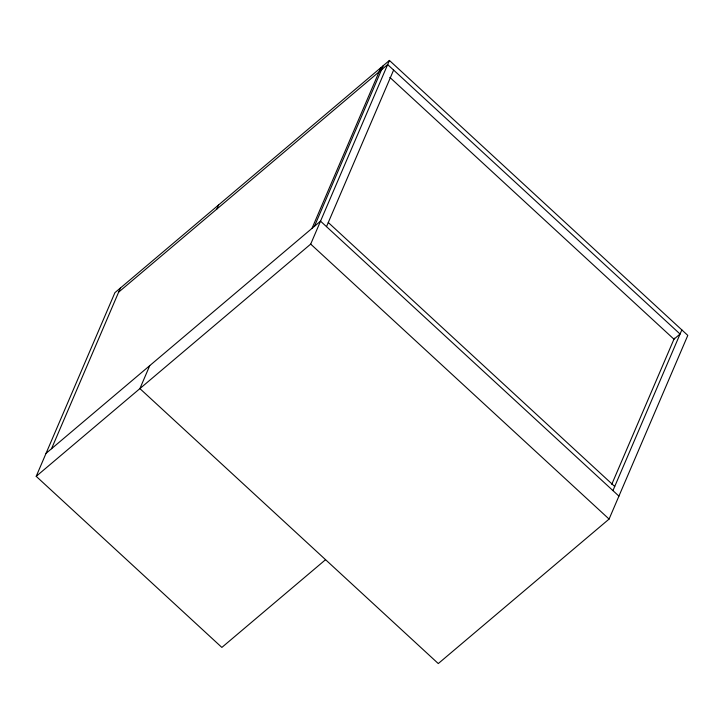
<?xml version="1.0" encoding="UTF-8"?>
<svg xmlns="http://www.w3.org/2000/svg" width="724" height="724" viewBox="0 0 724 724"><rect width="100%" height="100%" fill="white"/><g stroke="black" fill="none" stroke-linecap="round" stroke-linejoin="round"><path stroke-width="1.09" d="M325.556 559.688L221.861 647.419L36.2 476.329L114.917 292.659L389.422 60.436L687.8 335.402L609.083 519.072L438.282 663.564L139.895 388.598L149.741 365.647M51.531 448.726L120.41 288.016M216.847 209.064L218.621 204.928M311.999 228.377L379.648 70.536M380.878 67.667L379.72 70.364L382.163 68.3M314.433 226.313L383.322 65.603M36.2 476.329L310.696 244.106L389.422 60.436M326.506 226.648L393.612 70.074M611.744 484.365L674.397 338.171M612.947 490.61L681.836 329.9M118.636 292.143L387.648 64.572L680.062 334.036L673.963 339.194L389.856 77.387M46.037 453.369L320.533 221.155L618.92 496.112M328.28 222.521L614.721 486.474M310.696 244.106L609.083 519.072"/></g></svg>
